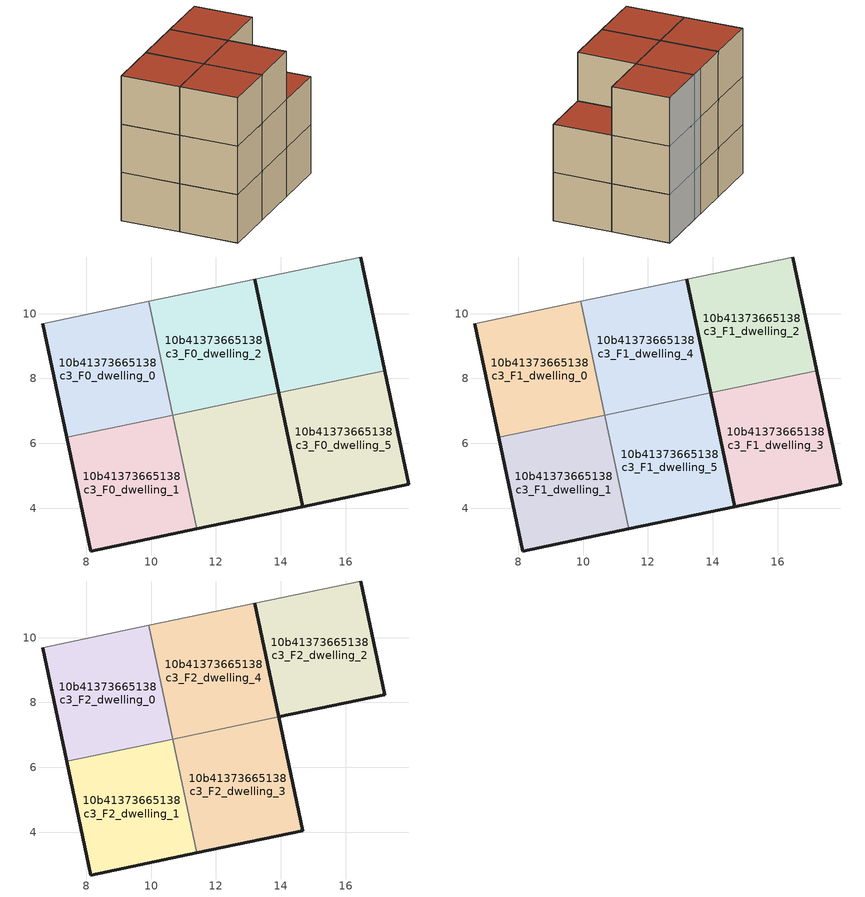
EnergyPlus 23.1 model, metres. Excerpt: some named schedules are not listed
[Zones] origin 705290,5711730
10b41373665138c3_F0_dwelling_0
 floor ground (EU_floor_Construction): 10.67,6.87 9.93,10.38 6.66,9.69 7.4,6.18 z0
 wall outside (EU_wall_Construction): 7.4,6.18 6.66,9.69 z0:3
 wall adiabatic (EU_wall_Construction): 6.66,9.69 9.93,10.38 z0:3
 wall to 10b41373665138c3_F0_dwelling_2 (EU_wall_Construction): 9.93,10.38 10.67,6.87 z0:3
 wall to 10b41373665138c3_F0_dwelling_1 (EU_wall_Construction): 10.67,6.87 7.4,6.18 z0:3
10b41373665138c3_F0_dwelling_1
 floor ground (EU_floor_Construction): 11.4,3.36 10.67,6.87 7.4,6.18 8.13,2.68 z0
 wall outside (EU_wall_Construction): 11.4,3.36 8.13,2.68 7.4,6.18 z0:3
 wall to 10b41373665138c3_F0_dwelling_3 (EU_wall_Construction): 10.67,6.87 11.4,3.36 z0:3
10b41373665138c3_F0_dwelling_2
 floor ground (EU_floor_Construction): 17.2,8.24 16.46,11.75 13.2,11.06 13.93,7.56 z0; 13.93,7.56 13.2,11.06 9.93,10.38 10.67,6.87 z0
 wall outside (EU_wall_Construction): 13.2,11.06 13.93,7.56 z0:3
 wall adiabatic (EU_wall_Construction): 9.93,10.38 13.2,11.06 z0:3
 wall to 10b41373665138c3_F0_dwelling_3 (EU_wall_Construction): 13.93,7.56 10.67,6.87 z0:3
10b41373665138c3_F0_dwelling_3
 floor ground (EU_floor_Construction): 17.2,8.24 16.46,11.75 13.2,11.06 13.93,7.56 z0; 17.94,4.74 17.2,8.24 13.93,7.55 14.67,4.05 z0; 14.67,4.05 13.93,7.55 10.67,6.87 11.4,3.36 z0
 wall outside (EU_wall_Construction): 13.93,7.56 14.67,4.05 11.4,3.36 z0:3
10b41373665138c3_F0_dwelling_4
 floor ground (EU_floor_Construction): 17.2,8.24 16.46,11.75 13.2,11.06 13.93,7.56 z0; 13.93,7.56 13.2,11.06 9.93,10.38 10.67,6.87 z0; 14.67,4.05 13.93,7.55 10.67,6.87 11.4,3.36 z0
 wall outside (EU_wall_Construction): 13.93,7.55 13.2,11.06 / 16.46,11.75 17.2,8.24 z0:3
 wall adiabatic (EU_wall_Construction): 13.2,11.06 16.46,11.75 z0:3
 wall to 10b41373665138c3_F0_dwelling_5 (EU_wall_Construction): 17.2,8.24 13.93,7.55 z0:3
 roof outside (EU_floor_Construction): 13.93,7.55 16.46,11.75 13.2,11.06 z3; 17.2,8.24 16.46,11.75 13.93,7.55 z3; 14.67,4.05 13.93,7.55 10.67,6.87 11.4,3.36 z3
10b41373665138c3_F0_dwelling_5
 floor ground (EU_floor_Construction): 14.67,4.05 13.93,7.55 10.67,6.87 11.4,3.36 z0; 17.94,4.74 17.2,8.24 13.93,7.55 14.67,4.05 z0
 wall outside (EU_wall_Construction): 17.2,8.24 17.94,4.74 14.67,4.05 13.93,7.55 z0:3
10b41373665138c3_F1_dwelling_0
 floor to 10b41373665138c3_F0_dwelling_0 (EU_floor_Construction): 10.67,6.87 9.93,10.38 6.66,9.69 7.4,6.18 z3
 wall outside (EU_wall_Construction): 7.4,6.18 6.66,9.69 z3:6
 wall adiabatic (EU_wall_Construction): 6.66,9.69 9.93,10.38 z3:6
 wall to 10b41373665138c3_F1_dwelling_2 (EU_wall_Construction): 9.93,10.38 10.67,6.87 z3:6
 wall to 10b41373665138c3_F1_dwelling_1 (EU_wall_Construction): 10.67,6.87 7.4,6.18 z3:6
10b41373665138c3_F1_dwelling_1
 floor to 10b41373665138c3_F0_dwelling_1 (EU_floor_Construction): 11.4,3.36 10.67,6.87 7.4,6.18 8.13,2.68 z3
 wall outside (EU_wall_Construction): 11.4,3.36 8.13,2.68 7.4,6.18 z3:6
 wall to 10b41373665138c3_F1_dwelling_3 (EU_wall_Construction): 10.67,6.87 11.4,3.36 z3:6
10b41373665138c3_F1_dwelling_2
 floor outside (EU_floor_Construction): 13.93,7.56 13.2,11.06 9.93,10.38 10.67,6.87 z3
 floor to 10b41373665138c3_F0_dwelling_2 (EU_floor_Construction): 17.2,8.24 16.46,11.75 13.2,11.06 13.93,7.55 z3
 wall outside (EU_wall_Construction): 13.2,11.06 13.93,7.56 z3:6
 wall adiabatic (EU_wall_Construction): 9.93,10.38 13.2,11.06 z3:6
 wall to 10b41373665138c3_F1_dwelling_3 (EU_wall_Construction): 13.93,7.56 10.67,6.87 z3:6
10b41373665138c3_F1_dwelling_3
 floor outside (EU_floor_Construction): 17.94,4.74 17.2,8.24 13.93,7.55 14.67,4.05 z3
 floor to 10b41373665138c3_F0_dwelling_3 (EU_floor_Construction): 13.93,7.56 16.46,11.75 13.2,11.06 z3; 14.67,4.05 13.93,7.55 10.67,6.87 11.4,3.36 z3; 17.2,8.24 16.46,11.75 13.93,7.56 z3
 wall outside (EU_wall_Construction): 13.93,7.56 14.67,4.05 11.4,3.36 z3:6
 roof outside (EU_floor_Construction): 17.2,8.24 17.94,4.74 14.67,4.05 13.93,7.55 z6
10b41373665138c3_F1_dwelling_4
 floor outside (EU_floor_Construction): 17.2,8.24 16.46,11.75 13.2,11.06 13.93,7.56 z3; 14.67,4.05 13.93,7.55 10.67,6.87 11.4,3.36 z3
 floor to 10b41373665138c3_F0_dwelling_4 (EU_floor_Construction): 13.93,7.56 13.2,11.06 9.93,10.38 10.67,6.87 z3
 wall outside (EU_wall_Construction): 13.93,7.55 13.2,11.06 / 16.46,11.75 17.2,8.24 z3:6
 wall adiabatic (EU_wall_Construction): 13.2,11.06 16.46,11.75 z3:6
 wall to 10b41373665138c3_F1_dwelling_5 (EU_wall_Construction): 17.2,8.24 13.93,7.55 z3:6
 roof outside (EU_floor_Construction): 13.93,7.55 16.46,11.75 13.2,11.06 z6; 17.2,8.24 16.46,11.75 13.93,7.55 z6; 14.67,4.05 13.93,7.55 10.67,6.87 11.4,3.36 z6
10b41373665138c3_F1_dwelling_5
 floor to 10b41373665138c3_F0_dwelling_5 (EU_floor_Construction): 14.67,4.05 13.93,7.56 10.67,6.87 11.4,3.36 z3; 17.94,4.74 17.2,8.24 13.93,7.55 14.67,4.05 z3
 wall outside (EU_wall_Construction): 17.2,8.24 17.94,4.74 14.67,4.05 13.93,7.55 z3:6
 roof outside (EU_roof_Construction): 13.93,7.56 14.67,4.05 11.4,3.36 10.67,6.87 z6; 17.2,8.24 17.94,4.74 14.67,4.05 13.93,7.55 z6
10b41373665138c3_F2_dwelling_0
 floor to 10b41373665138c3_F1_dwelling_0 (EU_floor_Construction): 10.67,6.87 9.93,10.38 6.66,9.69 7.4,6.18 z6
 wall outside (EU_wall_Construction): 7.4,6.18 6.66,9.69 z6:9
 wall adiabatic (EU_wall_Construction): 6.66,9.69 9.93,10.38 z6:9
 wall to 10b41373665138c3_F2_dwelling_2 (EU_wall_Construction): 9.93,10.38 10.67,6.87 z6:9
 wall to 10b41373665138c3_F2_dwelling_1 (EU_wall_Construction): 10.67,6.87 7.4,6.18 z6:9
 roof outside (EU_roof_Construction): 9.93,10.38 10.67,6.87 7.4,6.18 6.66,9.69 z9
10b41373665138c3_F2_dwelling_1
 floor to 10b41373665138c3_F1_dwelling_1 (EU_floor_Construction): 11.4,3.36 10.67,6.87 7.4,6.18 8.13,2.68 z6
 wall outside (EU_wall_Construction): 11.4,3.36 8.13,2.68 7.4,6.18 z6:9
 wall to 10b41373665138c3_F2_dwelling_3 (EU_wall_Construction): 10.67,6.87 11.4,3.36 z6:9
 roof outside (EU_roof_Construction): 10.67,6.87 11.4,3.36 8.13,2.68 7.4,6.18 z9
10b41373665138c3_F2_dwelling_2
 floor outside (EU_floor_Construction): 13.93,7.56 13.2,11.06 9.93,10.38 10.67,6.87 z6
 floor to 10b41373665138c3_F1_dwelling_2 (EU_floor_Construction): 17.2,8.24 16.46,11.75 13.2,11.06 13.93,7.55 z6
 wall outside (EU_wall_Construction): 13.2,11.06 13.93,7.56 z6:9
 wall adiabatic (EU_wall_Construction): 9.93,10.38 13.2,11.06 z6:9
 wall to 10b41373665138c3_F2_dwelling_3 (EU_wall_Construction): 13.93,7.56 10.67,6.87 z6:9
 roof outside (EU_roof_Construction): 13.2,11.06 13.93,7.56 10.67,6.87 9.93,10.38 z9; 16.46,11.75 17.2,8.24 13.93,7.55 13.2,11.06 z9
10b41373665138c3_F2_dwelling_3
 floor to 10b41373665138c3_F1_dwelling_3 (EU_floor_Construction): 13.93,7.56 16.46,11.75 13.2,11.06 z6; 14.67,4.05 13.93,7.55 10.67,6.87 11.4,3.36 z6; 17.2,8.24 16.46,11.75 13.93,7.56 z6
 wall outside (EU_wall_Construction): 13.93,7.56 14.67,4.05 11.4,3.36 z6:9
 roof outside (EU_roof_Construction): 16.46,11.75 13.93,7.56 13.2,11.06 z9; 13.93,7.55 14.67,4.05 11.4,3.36 10.67,6.87 z9; 16.46,11.75 17.2,8.24 13.93,7.56 z9
10b41373665138c3_F2_dwelling_4
 floor outside (EU_floor_Construction): 17.2,8.24 16.46,11.75 13.2,11.06 13.93,7.56 z6; 14.67,4.05 13.93,7.55 10.67,6.87 11.4,3.36 z6
 floor to 10b41373665138c3_F1_dwelling_4 (EU_floor_Construction): 13.93,7.56 13.2,11.06 9.93,10.38 10.67,6.87 z6
 wall outside (EU_wall_Construction): 16.46,11.75 17.2,8.24 13.93,7.55 13.2,11.06 z6:9
 wall adiabatic (EU_wall_Construction): 13.2,11.06 16.46,11.75 z6:9
 roof outside (EU_roof_Construction): 13.2,11.06 13.93,7.56 10.67,6.87 9.93,10.38 z9; 16.46,11.75 13.93,7.56 13.2,11.06 z9; 16.46,11.75 17.2,8.24 13.93,7.56 z9; 13.93,7.55 14.67,4.05 11.4,3.36 10.67,6.87 z9
shading: 16.46,11.75 6.66,9.69 z0:9
[Building]
EU S2 Campaign: North Axis=0; Terrain=City; Solar Distribution=FullExterior
[Site:Location]
London: Latitude=51.5; Longitude=-0.5; Time Zone=0; Elevation=25
[SizingPeriod:WeatherFileDays]
AnnualSizingPeriod: Begin Month=1; Begin Day of Month=1; End Month=12; End Day of Month=31; Day of Week for Start Day=Monday; Use Weather File Daylight Saving Period=No; Use Weather File Rain and Snow Indicators=No
[MATERIAL]
EU_InternalMass_Material: Roughness=MediumRough; Thickness=0.1; Conductivity=1; Density=1800; Specific Heat=900; Thermal Absorptance=0.9; Solar Absorptance=0.7; Visible Absorptance=0.7
[MATERIAL:NOMASS] Roughness=MediumRough; Thermal Absorptance=0.9; Solar Absorptance=0.7; Visible Absorptance=0.7
Name | Thermal Resistance
EU_wall_NoMass | 1.04674
EU_roof_NoMass | 4.32442
EU_floor_NoMass | 2.04616
[CONSTRUCTION]
EU_wall_Construction: EU_wall_NoMass
EU_roof_Construction: EU_roof_NoMass
EU_floor_Construction: EU_floor_NoMass
EU_InternalMass_Construction: EU_InternalMass_Material
[ZONE] Type=1; Multiplier=1; Ceiling Height=autocalculate; Floor Area=autocalculate; Part of Total Floor Area=Yes
Name | Volume
10b41373665138c3_F0_dwelling_0; 10b41373665138c3_F1_dwelling_0; 10b41373665138c3_F2_dwelling_0 | 35.9026
10b41373665138c3_F0_dwelling_1 | 35.90625
10b41373665138c3_F1_dwelling_1; 10b41373665138c3_F2_dwelling_1 | 35.9055
10b41373665138c3_F0_dwelling_2; 10b41373665138c3_F0_dwelling_5 | 71.7803
10b41373665138c3_F1_dwelling_2; 10b41373665138c3_F2_dwelling_2 | 71.7927
10b41373665138c3_F0_dwelling_3; 10b41373665138c3_F1_dwelling_3; 10b41373665138c3_F0_dwelling_4 | 107.667
10b41373665138c3_F2_dwelling_3 | 71.7744
10b41373665138c3_F1_dwelling_4; 10b41373665138c3_F2_dwelling_4 | 107.668
10b41373665138c3_F1_dwelling_5 | 71.792
[INTERNALMASS] Construction=EU_InternalMass_Construction
Name | Zone or ZoneList | Surface Area
10b41373665138c3_F0_dwelling_0_EU_InternalMass | 10b41373665138c3_F0_dwelling_0 | 11.9672
10b41373665138c3_F0_dwelling_1_EU_InternalMass | 10b41373665138c3_F0_dwelling_1 | 11.9677
10b41373665138c3_F0_dwelling_2_EU_InternalMass | 10b41373665138c3_F0_dwelling_2 | 11.9643
10b41373665138c3_F0_dwelling_3_EU_InternalMass | 10b41373665138c3_F0_dwelling_3 | 11.9664
10b41373665138c3_F0_dwelling_4_EU_InternalMass | 10b41373665138c3_F0_dwelling_4 | 11.9661
10b41373665138c3_F0_dwelling_5_EU_InternalMass | 10b41373665138c3_F0_dwelling_5 | 11.9659
10b41373665138c3_F1_dwelling_0_EU_InternalMass | 10b41373665138c3_F1_dwelling_0 | 11.9672
10b41373665138c3_F1_dwelling_1_EU_InternalMass | 10b41373665138c3_F1_dwelling_1 | 11.9677
10b41373665138c3_F1_dwelling_2_EU_InternalMass | 10b41373665138c3_F1_dwelling_2 | 11.9643
10b41373665138c3_F1_dwelling_3_EU_InternalMass | 10b41373665138c3_F1_dwelling_3 | 11.9664
10b41373665138c3_F1_dwelling_4_EU_InternalMass | 10b41373665138c3_F1_dwelling_4 | 11.9661
10b41373665138c3_F1_dwelling_5_EU_InternalMass | 10b41373665138c3_F1_dwelling_5 | 11.9659
10b41373665138c3_F2_dwelling_0_EU_InternalMass | 10b41373665138c3_F2_dwelling_0 | 11.9656
10b41373665138c3_F2_dwelling_1_EU_InternalMass | 10b41373665138c3_F2_dwelling_1 | 11.9633
10b41373665138c3_F2_dwelling_2_EU_InternalMass | 10b41373665138c3_F2_dwelling_2 | 11.9682
10b41373665138c3_F2_dwelling_3_EU_InternalMass | 10b41373665138c3_F2_dwelling_3 | 17.9492
10b41373665138c3_F2_dwelling_4_EU_InternalMass | 10b41373665138c3_F2_dwelling_4 | 17.9491
[OTHEREQUIPMENT] Fuel Type=Electricity; Design Level Calculation Method=Watts/Area; Power per Zone Floor Area=1; Fraction Latent=0; Fraction Radiant=0; Fraction Lost=0; Carbon Dioxide Generation Rate=0; EndUse Subcategory=EU_Step8_InternalGains
Name | Zone or ZoneList or Space or SpaceList | Schedule
EU_Step8_InternalGain_10b41373665138c3_F0_dwelling_0_f000 | 10b41373665138c3_F0_dwelling_0 | EU_Step8_GainSchedule_10b41373665138c3_F0_dwelling_0_f000
EU_Step8_InternalGain_10b41373665138c3_F0_dwelling_1_f000 | 10b41373665138c3_F0_dwelling_1 | EU_Step8_GainSchedule_10b41373665138c3_F0_dwelling_1_f000
EU_Step8_InternalGain_10b41373665138c3_F0_dwelling_2_f000 | 10b41373665138c3_F0_dwelling_2 | EU_Step8_GainSchedule_10b41373665138c3_F0_dwelling_2_f000
EU_Step8_InternalGain_10b41373665138c3_F0_dwelling_3_f000 | 10b41373665138c3_F0_dwelling_3 | EU_Step8_GainSchedule_10b41373665138c3_F0_dwelling_3_f000
EU_Step8_InternalGain_10b41373665138c3_F0_dwelling_4_f000 | 10b41373665138c3_F0_dwelling_4 | EU_Step8_GainSchedule_10b41373665138c3_F0_dwelling_4_f000
EU_Step8_InternalGain_10b41373665138c3_F0_dwelling_5_f000 | 10b41373665138c3_F0_dwelling_5 | EU_Step8_GainSchedule_10b41373665138c3_F0_dwelling_5_f000
EU_Step8_InternalGain_10b41373665138c3_F1_dwelling_0_f000 | 10b41373665138c3_F1_dwelling_0 | EU_Step8_GainSchedule_10b41373665138c3_F1_dwelling_0_f000
EU_Step8_InternalGain_10b41373665138c3_F1_dwelling_1_f000 | 10b41373665138c3_F1_dwelling_1 | EU_Step8_GainSchedule_10b41373665138c3_F1_dwelling_1_f000
EU_Step8_InternalGain_10b41373665138c3_F1_dwelling_2_f000 | 10b41373665138c3_F1_dwelling_2 | EU_Step8_GainSchedule_10b41373665138c3_F1_dwelling_2_f000
EU_Step8_InternalGain_10b41373665138c3_F1_dwelling_3_f000 | 10b41373665138c3_F1_dwelling_3 | EU_Step8_GainSchedule_10b41373665138c3_F1_dwelling_3_f000
EU_Step8_InternalGain_10b41373665138c3_F1_dwelling_4_f000 | 10b41373665138c3_F1_dwelling_4 | EU_Step8_GainSchedule_10b41373665138c3_F1_dwelling_4_f000
EU_Step8_InternalGain_10b41373665138c3_F1_dwelling_5_f000 | 10b41373665138c3_F1_dwelling_5 | EU_Step8_GainSchedule_10b41373665138c3_F1_dwelling_5_f000
EU_Step8_InternalGain_10b41373665138c3_F2_dwelling_0_f000 | 10b41373665138c3_F2_dwelling_0 | EU_Step8_GainSchedule_10b41373665138c3_F2_dwelling_0_f000
EU_Step8_InternalGain_10b41373665138c3_F2_dwelling_1_f000 | 10b41373665138c3_F2_dwelling_1 | EU_Step8_GainSchedule_10b41373665138c3_F2_dwelling_1_f000
EU_Step8_InternalGain_10b41373665138c3_F2_dwelling_2_f000 | 10b41373665138c3_F2_dwelling_2 | EU_Step8_GainSchedule_10b41373665138c3_F2_dwelling_2_f000
EU_Step8_InternalGain_10b41373665138c3_F2_dwelling_3_f000 | 10b41373665138c3_F2_dwelling_3 | EU_Step8_GainSchedule_10b41373665138c3_F2_dwelling_3_f000
EU_Step8_InternalGain_10b41373665138c3_F2_dwelling_4_f000 | 10b41373665138c3_F2_dwelling_4 | EU_Step8_GainSchedule_10b41373665138c3_F2_dwelling_4_f000
[ZONEVENTILATION:DESIGNFLOWRATE] Schedule=EU_AlwaysOn; Design Flow Rate Calculation Method=AirChanges/Hour; Air Changes per Hour=0.488719; Ventilation Type=Natural; Fan Pressure Rise=0; Fan Total Efficiency=1; Constant Term Coefficient=1; Temperature Term Coefficient=0; Velocity Term Coefficient=0; Velocity Squared Term Coefficient=0; Minimum Indoor Temperature=-100; Maximum Indoor Temperature=100; Delta Temperature=-100; Minimum Outdoor Temperature=-100; Maximum Outdoor Temperature=100; Maximum Wind Speed=40
Name | Zone or ZoneList or Space or SpaceList
EU_ConstantAir_10b41373665138c3_F0_dwelling_0 | 10b41373665138c3_F0_dwelling_0
EU_ConstantAir_10b41373665138c3_F0_dwelling_1 | 10b41373665138c3_F0_dwelling_1
EU_ConstantAir_10b41373665138c3_F0_dwelling_2 | 10b41373665138c3_F0_dwelling_2
EU_ConstantAir_10b41373665138c3_F0_dwelling_3 | 10b41373665138c3_F0_dwelling_3
EU_ConstantAir_10b41373665138c3_F0_dwelling_4 | 10b41373665138c3_F0_dwelling_4
EU_ConstantAir_10b41373665138c3_F0_dwelling_5 | 10b41373665138c3_F0_dwelling_5
EU_ConstantAir_10b41373665138c3_F1_dwelling_0 | 10b41373665138c3_F1_dwelling_0
EU_ConstantAir_10b41373665138c3_F1_dwelling_1 | 10b41373665138c3_F1_dwelling_1
EU_ConstantAir_10b41373665138c3_F1_dwelling_2 | 10b41373665138c3_F1_dwelling_2
EU_ConstantAir_10b41373665138c3_F1_dwelling_3 | 10b41373665138c3_F1_dwelling_3
EU_ConstantAir_10b41373665138c3_F1_dwelling_4 | 10b41373665138c3_F1_dwelling_4
EU_ConstantAir_10b41373665138c3_F1_dwelling_5 | 10b41373665138c3_F1_dwelling_5
EU_ConstantAir_10b41373665138c3_F2_dwelling_0 | 10b41373665138c3_F2_dwelling_0
EU_ConstantAir_10b41373665138c3_F2_dwelling_1 | 10b41373665138c3_F2_dwelling_1
EU_ConstantAir_10b41373665138c3_F2_dwelling_2 | 10b41373665138c3_F2_dwelling_2
EU_ConstantAir_10b41373665138c3_F2_dwelling_3 | 10b41373665138c3_F2_dwelling_3
EU_ConstantAir_10b41373665138c3_F2_dwelling_4 | 10b41373665138c3_F2_dwelling_4
[HVACTEMPLATE:THERMOSTAT] Constant Heating Setpoint=20; Constant Cooling Setpoint=50
EU_HeatOnly_10b41373665138c3_F0_dwelling_0; EU_HeatOnly_10b41373665138c3_F0_dwelling_1; EU_HeatOnly_10b41373665138c3_F0_dwelling_2; EU_HeatOnly_10b41373665138c3_F0_dwelling_3; EU_HeatOnly_10b41373665138c3_F0_dwelling_4; EU_HeatOnly_10b41373665138c3_F0_dwelling_5; EU_HeatOnly_10b41373665138c3_F1_dwelling_0; EU_HeatOnly_10b41373665138c3_F1_dwelling_1; EU_HeatOnly_10b41373665138c3_F1_dwelling_2; EU_HeatOnly_10b41373665138c3_F1_dwelling_3; EU_HeatOnly_10b41373665138c3_F1_dwelling_4; EU_HeatOnly_10b41373665138c3_F1_dwelling_5; EU_HeatOnly_10b41373665138c3_F2_dwelling_0; EU_HeatOnly_10b41373665138c3_F2_dwelling_1; EU_HeatOnly_10b41373665138c3_F2_dwelling_2; EU_HeatOnly_10b41373665138c3_F2_dwelling_3; EU_HeatOnly_10b41373665138c3_F2_dwelling_4
[HVACTEMPLATE:ZONE:IDEALLOADSAIRSYSTEM] System Availability Schedule=EU_AlwaysOn; Maximum Heating Supply Air Temperature=50; Minimum Cooling Supply Air Temperature=13; Maximum Heating Supply Air Humidity Ratio=0.0156; Minimum Cooling Supply Air Humidity Ratio=0.0077; Heating Limit=NoLimit; Cooling Limit=NoLimit; Heating Availability Schedule=EU_AlwaysOn; Cooling Availability Schedule=EU_CoolingOff; Dehumidification Control Type=ConstantSensibleHeatRatio; Cooling Sensible Heat Ratio=0.7; Dehumidification Setpoint=60; Humidification Control Type=None; Humidification Setpoint=30; Outdoor Air Method=None; Outdoor Air Flow Rate per Person=0.00944; Outdoor Air Flow Rate per Zone Floor Area=0; Outdoor Air Flow Rate per Zone=0; Demand Controlled Ventilation Type=None; Outdoor Air Economizer Type=NoEconomizer; Heat Recovery Type=None; Sensible Heat Recovery Effectiveness=0.7; Latent Heat Recovery Effectiveness=0.65
Name | Template Thermostat
10b41373665138c3_F0_dwelling_0 | EU_HeatOnly_10b41373665138c3_F0_dwelling_0
10b41373665138c3_F0_dwelling_1 | EU_HeatOnly_10b41373665138c3_F0_dwelling_1
10b41373665138c3_F0_dwelling_2 | EU_HeatOnly_10b41373665138c3_F0_dwelling_2
10b41373665138c3_F0_dwelling_3 | EU_HeatOnly_10b41373665138c3_F0_dwelling_3
10b41373665138c3_F0_dwelling_4 | EU_HeatOnly_10b41373665138c3_F0_dwelling_4
10b41373665138c3_F0_dwelling_5 | EU_HeatOnly_10b41373665138c3_F0_dwelling_5
10b41373665138c3_F1_dwelling_0 | EU_HeatOnly_10b41373665138c3_F1_dwelling_0
10b41373665138c3_F1_dwelling_1 | EU_HeatOnly_10b41373665138c3_F1_dwelling_1
10b41373665138c3_F1_dwelling_2 | EU_HeatOnly_10b41373665138c3_F1_dwelling_2
10b41373665138c3_F1_dwelling_3 | EU_HeatOnly_10b41373665138c3_F1_dwelling_3
10b41373665138c3_F1_dwelling_4 | EU_HeatOnly_10b41373665138c3_F1_dwelling_4
10b41373665138c3_F1_dwelling_5 | EU_HeatOnly_10b41373665138c3_F1_dwelling_5
10b41373665138c3_F2_dwelling_0 | EU_HeatOnly_10b41373665138c3_F2_dwelling_0
10b41373665138c3_F2_dwelling_1 | EU_HeatOnly_10b41373665138c3_F2_dwelling_1
10b41373665138c3_F2_dwelling_2 | EU_HeatOnly_10b41373665138c3_F2_dwelling_2
10b41373665138c3_F2_dwelling_3 | EU_HeatOnly_10b41373665138c3_F2_dwelling_3
10b41373665138c3_F2_dwelling_4 | EU_HeatOnly_10b41373665138c3_F2_dwelling_4
